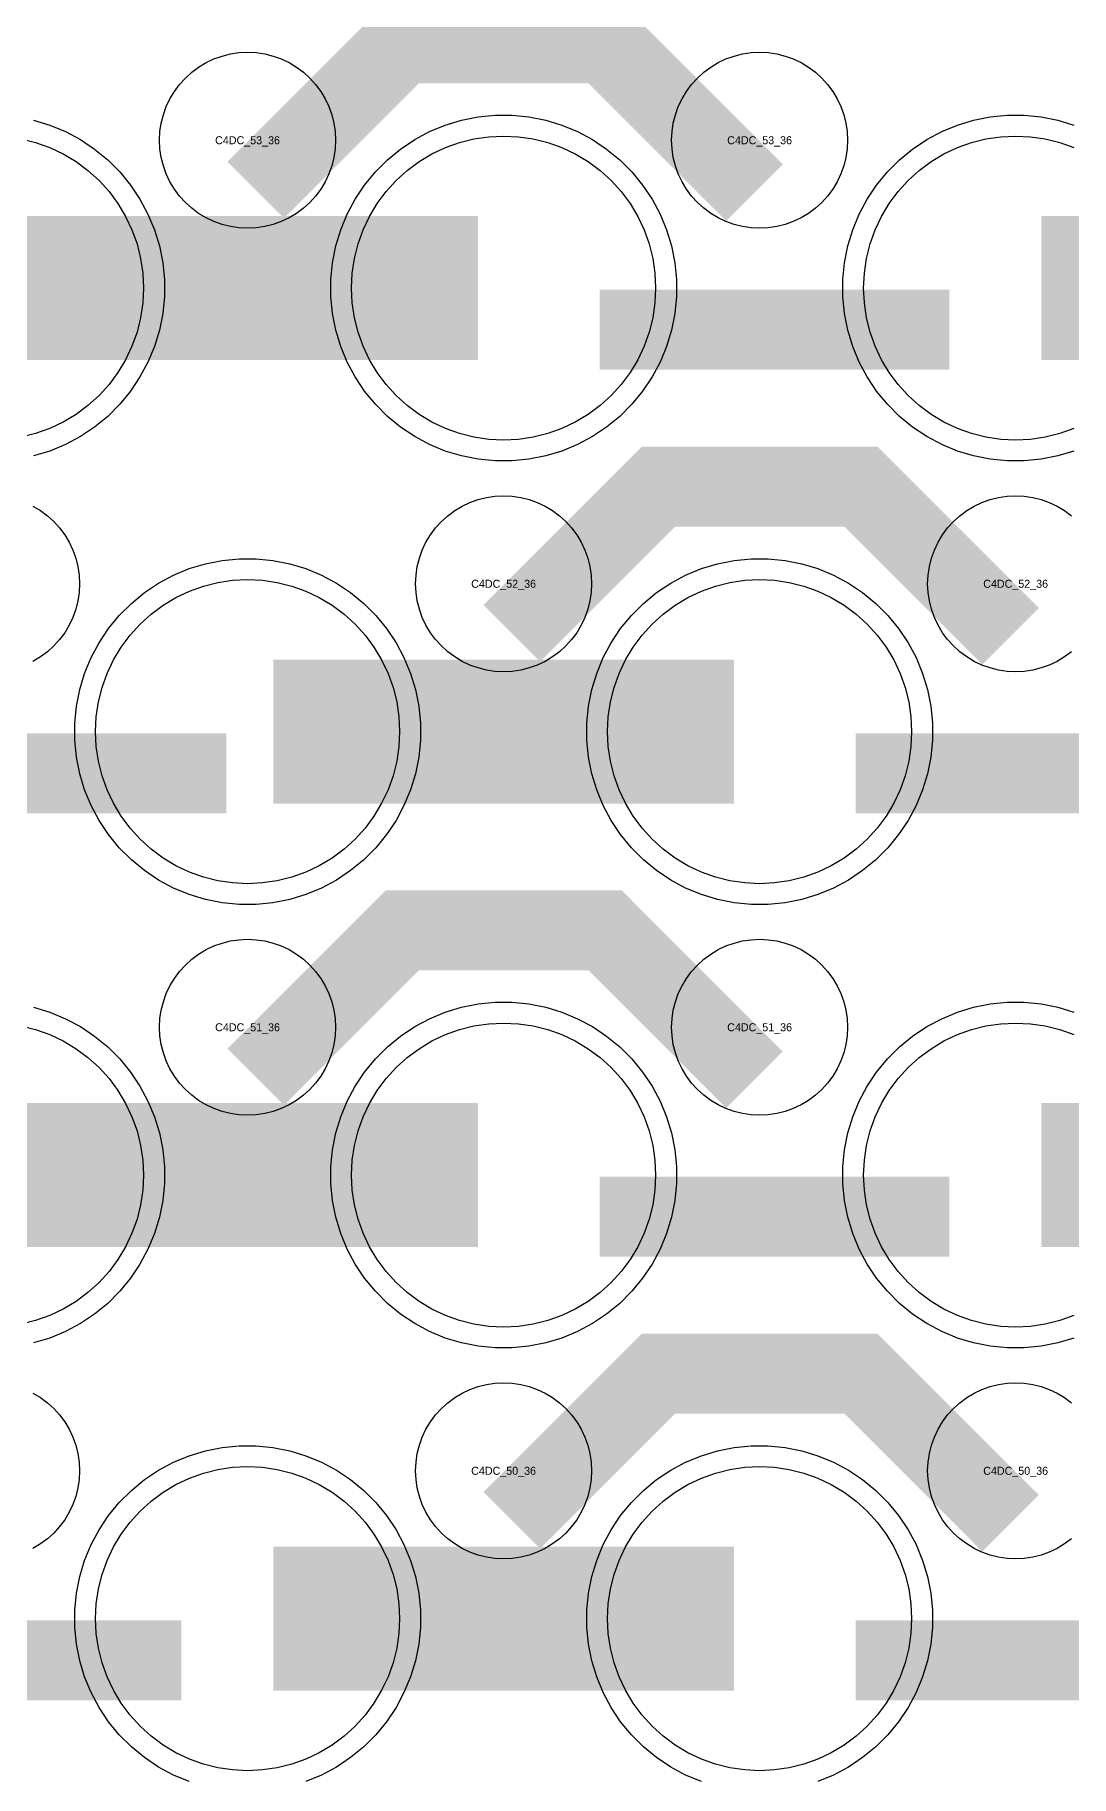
# Model space of a CAD drawing. Extents: x -11880 to 11880, y -14992 to 14992.
# Drawn here: x -546 to -223, y -7961 to -7417 of the extents above; entities that cross this region are included whole.
import ezdxf
from ezdxf.enums import TextEntityAlignment as Align

# ---------------------------------------------------------------- set-up
doc = ezdxf.new("R2010")
doc.units = 0
doc.header["$MEASUREMENT"] = 0
for name, color, linetype in [('GDS_775_DT_237', 138, 'CONTINUOUS'), ('RDL1_FS', 34, 'CONTINUOUS'), ('RDL_BS', 160, 'CONTINUOUS')]:
    doc.layers.add(name, color=color, linetype=linetype)

msp = doc.modelspace()

# ---------------------------------------------------------------- linework, layer by layer
at = {"layer": 'RDL1_FS', "color": 241, "true_color": 0xf7abae}
for points in [[(-550.732, -7449.074), (-546.209, -7450.206), (-541.819, -7451.778), (-537.605, -7453.77), (-533.605, -7456.168), (-529.86, -7458.946), (-526.406, -7462.076), (-523.276, -7465.53), (-520.498, -7469.275), (-518.1, -7473.275), (-516.108, -7477.489), (-514.536, -7481.879), (-513.404, -7486.402), (-512.72, -7491.013), (-512.491, -7495.67), (-512.72, -7500.327), (-513.404, -7504.938), (-514.536, -7509.461), (-516.108, -7513.851), (-518.1, -7518.065), (-520.498, -7522.065), (-523.276, -7525.81), (-526.406, -7529.264), (-529.86, -7532.394), (-533.605, -7535.172), (-537.605, -7537.57), (-541.819, -7539.562), (-546.209, -7541.134), (-550.732, -7542.266)], [(-221.819, -7539.562), (-226.209, -7541.134), (-230.732, -7542.266), (-235.343, -7542.95), (-240, -7543.179), (-244.657, -7542.95), (-249.268, -7542.266), (-253.791, -7541.134), (-258.181, -7539.562), (-262.395, -7537.57), (-266.395, -7535.172), (-270.14, -7532.394), (-273.594, -7529.264), (-276.724, -7525.81), (-279.502, -7522.065), (-281.9, -7518.065), (-283.892, -7513.851), (-285.464, -7509.461), (-286.596, -7504.938), (-287.28, -7500.327), (-287.509, -7495.67), (-287.28, -7491.013), (-286.596, -7486.402), (-285.464, -7481.879), (-283.892, -7477.489), (-281.9, -7473.275), (-279.502, -7469.275), (-276.724, -7465.53), (-273.594, -7462.076), (-270.14, -7458.946), (-266.395, -7456.168), (-262.395, -7453.77), (-258.181, -7451.778), (-253.791, -7450.206), (-249.268, -7449.074), (-244.657, -7448.39), (-240, -7448.161), (-235.343, -7448.39), (-230.732, -7449.074), (-226.209, -7450.206), (-221.819, -7451.778)]]:
    msp.add_lwpolyline(points, dxfattribs=at)
for points in [[(-400, -7543.179), (-404.657, -7542.95), (-409.268, -7542.266), (-413.791, -7541.134), (-418.181, -7539.562), (-422.395, -7537.57), (-426.395, -7535.172), (-430.14, -7532.394), (-433.594, -7529.264), (-436.724, -7525.81), (-439.502, -7522.065), (-441.9, -7518.065), (-443.892, -7513.851), (-445.464, -7509.461), (-446.596, -7504.938), (-447.28, -7500.327), (-447.509, -7495.67), (-447.28, -7491.013), (-446.596, -7486.402), (-445.464, -7481.879), (-443.892, -7477.489), (-441.9, -7473.275), (-439.502, -7469.275), (-436.724, -7465.53), (-433.594, -7462.076), (-430.14, -7458.946), (-426.395, -7456.168), (-422.395, -7453.77), (-418.181, -7451.778), (-413.791, -7450.206), (-409.268, -7449.074), (-404.657, -7448.39), (-400, -7448.161), (-395.343, -7448.39), (-390.732, -7449.074), (-386.209, -7450.206), (-381.819, -7451.778), (-377.605, -7453.77), (-373.605, -7456.168), (-369.86, -7458.946), (-366.406, -7462.076), (-363.276, -7465.53), (-360.498, -7469.275), (-358.1, -7473.275), (-356.108, -7477.489), (-354.536, -7481.879), (-353.404, -7486.402), (-352.72, -7491.013), (-352.491, -7495.67), (-352.72, -7500.327), (-353.404, -7504.938), (-354.536, -7509.461), (-356.108, -7513.851), (-358.1, -7518.065), (-360.498, -7522.065), (-363.276, -7525.81), (-366.406, -7529.264), (-369.86, -7532.394), (-373.605, -7535.172), (-377.605, -7537.57), (-381.819, -7539.562), (-386.209, -7541.134), (-390.732, -7542.266), (-395.343, -7542.95)], [(-480, -7958.869), (-484.657, -7958.64), (-489.268, -7957.956), (-493.791, -7956.824), (-498.181, -7955.252), (-502.395, -7953.26), (-506.395, -7950.862), (-510.14, -7948.084), (-513.594, -7944.954), (-516.724, -7941.5), (-519.502, -7937.755), (-521.9, -7933.755), (-523.892, -7929.541), (-525.464, -7925.151), (-526.596, -7920.628), (-527.28, -7916.017), (-527.509, -7911.36), (-527.28, -7906.703), (-526.596, -7902.092), (-525.464, -7897.569), (-523.892, -7893.179), (-521.9, -7888.965), (-519.502, -7884.965), (-516.724, -7881.22), (-513.594, -7877.766), (-510.14, -7874.636), (-506.395, -7871.858), (-502.395, -7869.46), (-498.181, -7867.468), (-493.791, -7865.896), (-489.268, -7864.764), (-484.657, -7864.08), (-480, -7863.851), (-475.343, -7864.08), (-470.732, -7864.764), (-466.209, -7865.896), (-461.819, -7867.468), (-457.605, -7869.46), (-453.605, -7871.858), (-449.86, -7874.636), (-446.406, -7877.766), (-443.276, -7881.22), (-440.498, -7884.965), (-438.1, -7888.965), (-436.108, -7893.179), (-434.536, -7897.569), (-433.404, -7902.092), (-432.72, -7906.703), (-432.491, -7911.36), (-432.72, -7916.017), (-433.404, -7920.628), (-434.536, -7925.151), (-436.108, -7929.541), (-438.1, -7933.755), (-440.498, -7937.755), (-443.276, -7941.5), (-446.406, -7944.954), (-449.86, -7948.084), (-453.605, -7950.862), (-457.605, -7953.26), (-461.819, -7955.252), (-466.209, -7956.824), (-470.732, -7957.956), (-475.343, -7958.64)], [(-320, -7958.869), (-324.657, -7958.64), (-329.268, -7957.956), (-333.791, -7956.824), (-338.181, -7955.252), (-342.395, -7953.26), (-346.395, -7950.862), (-350.14, -7948.084), (-353.594, -7944.954), (-356.724, -7941.5), (-359.502, -7937.755), (-361.9, -7933.755), (-363.892, -7929.541), (-365.464, -7925.151), (-366.596, -7920.628), (-367.28, -7916.017), (-367.509, -7911.36), (-367.28, -7906.703), (-366.596, -7902.092), (-365.464, -7897.569), (-363.892, -7893.179), (-361.9, -7888.965), (-359.502, -7884.965), (-356.724, -7881.22), (-353.594, -7877.766), (-350.14, -7874.636), (-346.395, -7871.858), (-342.395, -7869.46), (-338.181, -7867.468), (-333.791, -7865.896), (-329.268, -7864.764), (-324.657, -7864.08), (-320, -7863.851), (-315.343, -7864.08), (-310.732, -7864.764), (-306.209, -7865.896), (-301.819, -7867.468), (-297.605, -7869.46), (-293.605, -7871.858), (-289.86, -7874.636), (-286.406, -7877.766), (-283.276, -7881.22), (-280.498, -7884.965), (-278.1, -7888.965), (-276.108, -7893.179), (-274.536, -7897.569), (-273.404, -7902.092), (-272.72, -7906.703), (-272.491, -7911.36), (-272.72, -7916.017), (-273.404, -7920.628), (-274.536, -7925.151), (-276.108, -7929.541), (-278.1, -7933.755), (-280.498, -7937.755), (-283.276, -7941.5), (-286.406, -7944.954), (-289.86, -7948.084), (-293.605, -7950.862), (-297.605, -7953.26), (-301.819, -7955.252), (-306.209, -7956.824), (-310.732, -7957.956), (-315.343, -7958.64)]]:
    msp.add_lwpolyline(points, close=True, dxfattribs=at)
for points in [[(-551.998, -7495.67, 45, 45, 0), (-479.998, -7495.67, 45, 45, 0)], [(-479.998, -7495.67, 45, 45, 0), (-407.998, -7495.67, 45, 45, 0)], [(-231.998, -7495.67, 45, 45, 0), (-159.998, -7495.67, 45, 45, 0)], [(-471.998, -7911.36, 45, 45, 0), (-399.998, -7911.36, 45, 45, 0)], [(-399.998, -7911.36, 45, 45, 0), (-327.998, -7911.36, 45, 45, 0)]]:
    msp.add_lwpolyline(points, format="xyseb", dxfattribs=at)
at = {"layer": 'RDL1_FS'}
for points in [[(-480, -7681.744), (-484.657, -7681.515), (-489.268, -7680.831), (-493.791, -7679.699), (-498.181, -7678.127), (-502.395, -7676.135), (-506.395, -7673.737), (-510.14, -7670.959), (-513.594, -7667.829), (-516.724, -7664.375), (-519.502, -7660.63), (-521.9, -7656.63), (-523.892, -7652.416), (-525.464, -7648.026), (-526.596, -7643.503), (-527.28, -7638.892), (-527.509, -7634.235), (-527.28, -7629.578), (-526.596, -7624.967), (-525.464, -7620.444), (-523.892, -7616.054), (-521.9, -7611.84), (-519.502, -7607.84), (-516.724, -7604.095), (-513.594, -7600.641), (-510.14, -7597.511), (-506.395, -7594.733), (-502.395, -7592.335), (-498.181, -7590.343), (-493.791, -7588.771), (-489.268, -7587.639), (-484.657, -7586.955), (-480, -7586.726), (-475.343, -7586.955), (-470.732, -7587.639), (-466.209, -7588.771), (-461.819, -7590.343), (-457.605, -7592.335), (-453.605, -7594.733), (-449.86, -7597.511), (-446.406, -7600.641), (-443.276, -7604.095), (-440.498, -7607.84), (-438.1, -7611.84), (-436.108, -7616.054), (-434.536, -7620.444), (-433.404, -7624.967), (-432.72, -7629.578), (-432.491, -7634.235), (-432.72, -7638.892), (-433.404, -7643.503), (-434.536, -7648.026), (-436.108, -7652.416), (-438.1, -7656.63), (-440.498, -7660.63), (-443.276, -7664.375), (-446.406, -7667.829), (-449.86, -7670.959), (-453.605, -7673.737), (-457.605, -7676.135), (-461.819, -7678.127), (-466.209, -7679.699), (-470.732, -7680.831), (-475.343, -7681.515)], [(-320, -7681.744), (-324.657, -7681.515), (-329.268, -7680.831), (-333.791, -7679.699), (-338.181, -7678.127), (-342.395, -7676.135), (-346.395, -7673.737), (-350.14, -7670.959), (-353.594, -7667.829), (-356.724, -7664.375), (-359.502, -7660.63), (-361.9, -7656.63), (-363.892, -7652.416), (-365.464, -7648.026), (-366.596, -7643.503), (-367.28, -7638.892), (-367.509, -7634.235), (-367.28, -7629.578), (-366.596, -7624.967), (-365.464, -7620.444), (-363.892, -7616.054), (-361.9, -7611.84), (-359.502, -7607.84), (-356.724, -7604.095), (-353.594, -7600.641), (-350.14, -7597.511), (-346.395, -7594.733), (-342.395, -7592.335), (-338.181, -7590.343), (-333.791, -7588.771), (-329.268, -7587.639), (-324.657, -7586.955), (-320, -7586.726), (-315.343, -7586.955), (-310.732, -7587.639), (-306.209, -7588.771), (-301.819, -7590.343), (-297.605, -7592.335), (-293.605, -7594.733), (-289.86, -7597.511), (-286.406, -7600.641), (-283.276, -7604.095), (-280.498, -7607.84), (-278.1, -7611.84), (-276.108, -7616.054), (-274.536, -7620.444), (-273.404, -7624.967), (-272.72, -7629.578), (-272.491, -7634.235), (-272.72, -7638.892), (-273.404, -7643.503), (-274.536, -7648.026), (-276.108, -7652.416), (-278.1, -7656.63), (-280.498, -7660.63), (-283.276, -7664.375), (-286.406, -7667.829), (-289.86, -7670.959), (-293.605, -7673.737), (-297.605, -7676.135), (-301.819, -7678.127), (-306.209, -7679.699), (-310.732, -7680.831), (-315.343, -7681.515)], [(-400, -7820.304), (-404.657, -7820.075), (-409.268, -7819.391), (-413.791, -7818.259), (-418.181, -7816.687), (-422.395, -7814.695), (-426.395, -7812.297), (-430.14, -7809.519), (-433.594, -7806.389), (-436.724, -7802.935), (-439.502, -7799.19), (-441.9, -7795.19), (-443.892, -7790.976), (-445.464, -7786.586), (-446.596, -7782.063), (-447.28, -7777.452), (-447.509, -7772.795), (-447.28, -7768.138), (-446.596, -7763.527), (-445.464, -7759.004), (-443.892, -7754.614), (-441.9, -7750.4), (-439.502, -7746.4), (-436.724, -7742.655), (-433.594, -7739.201), (-430.14, -7736.071), (-426.395, -7733.293), (-422.395, -7730.895), (-418.181, -7728.903), (-413.791, -7727.331), (-409.268, -7726.199), (-404.657, -7725.515), (-400, -7725.286), (-395.343, -7725.515), (-390.732, -7726.199), (-386.209, -7727.331), (-381.819, -7728.903), (-377.605, -7730.895), (-373.605, -7733.293), (-369.86, -7736.071), (-366.406, -7739.201), (-363.276, -7742.655), (-360.498, -7746.4), (-358.1, -7750.4), (-356.108, -7754.614), (-354.536, -7759.004), (-353.404, -7763.527), (-352.72, -7768.138), (-352.491, -7772.795), (-352.72, -7777.452), (-353.404, -7782.063), (-354.536, -7786.586), (-356.108, -7790.976), (-358.1, -7795.19), (-360.498, -7799.19), (-363.276, -7802.935), (-366.406, -7806.389), (-369.86, -7809.519), (-373.605, -7812.297), (-377.605, -7814.695), (-381.819, -7816.687), (-386.209, -7818.259), (-390.732, -7819.391), (-395.343, -7820.075)]]:
    msp.add_lwpolyline(points, close=True, dxfattribs=at)
for points in [[(-471.998, -7634.235, 45, 45, 0), (-399.998, -7634.235, 45, 45, 0)], [(-399.998, -7634.235, 45, 45, 0), (-327.998, -7634.235, 45, 45, 0)], [(-551.998, -7772.795, 45, 45, 0), (-479.998, -7772.795, 45, 45, 0)], [(-479.998, -7772.795, 45, 45, 0), (-407.998, -7772.795, 45, 45, 0)], [(-231.998, -7772.795, 45, 45, 0), (-159.998, -7772.795, 45, 45, 0)]]:
    msp.add_lwpolyline(points, format="xyseb", dxfattribs=at)
for points in [[(-550.732, -7726.199), (-546.209, -7727.331), (-541.819, -7728.903), (-537.605, -7730.895), (-533.605, -7733.293), (-529.86, -7736.071), (-526.406, -7739.201), (-523.276, -7742.655), (-520.498, -7746.4), (-518.1, -7750.4), (-516.108, -7754.614), (-514.536, -7759.004), (-513.404, -7763.527), (-512.72, -7768.138), (-512.491, -7772.795), (-512.72, -7777.452), (-513.404, -7782.063), (-514.536, -7786.586), (-516.108, -7790.976), (-518.1, -7795.19), (-520.498, -7799.19), (-523.276, -7802.935), (-526.406, -7806.389), (-529.86, -7809.519), (-533.605, -7812.297), (-537.605, -7814.695), (-541.819, -7816.687), (-546.209, -7818.259), (-550.732, -7819.391)], [(-221.819, -7816.687), (-226.209, -7818.259), (-230.732, -7819.391), (-235.343, -7820.075), (-240, -7820.304), (-244.657, -7820.075), (-249.268, -7819.391), (-253.791, -7818.259), (-258.181, -7816.687), (-262.395, -7814.695), (-266.395, -7812.297), (-270.14, -7809.519), (-273.594, -7806.389), (-276.724, -7802.935), (-279.502, -7799.19), (-281.9, -7795.19), (-283.892, -7790.976), (-285.464, -7786.586), (-286.596, -7782.063), (-287.28, -7777.452), (-287.509, -7772.795), (-287.28, -7768.138), (-286.596, -7763.527), (-285.464, -7759.004), (-283.892, -7754.614), (-281.9, -7750.4), (-279.502, -7746.4), (-276.724, -7742.655), (-273.594, -7739.201), (-270.14, -7736.071), (-266.395, -7733.293), (-262.395, -7730.895), (-258.181, -7728.903), (-253.791, -7727.331), (-249.268, -7726.199), (-244.657, -7725.515), (-240, -7725.286), (-235.343, -7725.515), (-230.732, -7726.199), (-226.209, -7727.331), (-221.819, -7728.903)]]:
    msp.add_lwpolyline(points, dxfattribs=at)
at = {"layer": 'RDL_BS'}
for points in [[(-477.438, -7464.984, 25, 25, 0), (-431.623, -7419.169, 25, 25, 0), (-398.07, -7419.169, 25, 25, 0)], [(-321.599, -7465.883, 25, 25, 0), (-368.313, -7419.169, 25, 25, 0), (-398.071, -7419.169, 25, 25, 0)], [(-397.438, -7603.549, 25, 25, 0), (-351.623, -7557.734, 25, 25, 0), (-318.07, -7557.734, 25, 25, 0)], [(-241.599, -7604.448, 25, 25, 0), (-288.313, -7557.734, 25, 25, 0), (-318.071, -7557.734, 25, 25, 0)], [(-572.5, -7647.238, 25, 25, 0), (-486.667, -7647.238, 25, 25, 0)], [(-532.944, -7647.238, 25, 25, 0), (-491.74, -7647.238, 25, 25, 0)], [(-289.984, -7647.248, 25, 25, 0), (-180.719, -7647.248, 25, 25, 0)], [(-477.438, -7742.109, 25, 25, 0), (-431.623, -7696.294, 25, 25, 0), (-398.07, -7696.294, 25, 25, 0)], [(-321.599, -7743.008, 25, 25, 0), (-368.313, -7696.294, 25, 25, 0), (-398.071, -7696.294, 25, 25, 0)], [(-369.984, -7785.808, 25, 25, 0), (-260.719, -7785.808, 25, 25, 0)], [(-397.438, -7880.674, 25, 25, 0), (-351.623, -7834.859, 25, 25, 0), (-318.07, -7834.859, 25, 25, 0)], [(-241.599, -7881.573, 25, 25, 0), (-288.313, -7834.859, 25, 25, 0), (-318.071, -7834.859, 25, 25, 0)]]:
    msp.add_lwpolyline(points, format="xyseb", dxfattribs=at)
for points in [[(-480, -7476.976), (-482.693, -7476.844), (-485.365, -7476.448), (-487.984, -7475.791), (-490.519, -7474.884), (-492.956, -7473.732), (-495.28, -7472.339), (-497.443, -7470.736), (-499.442, -7468.924), (-501.254, -7466.925), (-502.857, -7464.762), (-504.25, -7462.438), (-505.402, -7460.001), (-506.309, -7457.466), (-506.966, -7454.847), (-507.362, -7452.175), (-507.494, -7449.482), (-507.362, -7446.789), (-506.966, -7444.117), (-506.309, -7441.498), (-505.402, -7438.963), (-504.25, -7436.526), (-502.857, -7434.202), (-501.254, -7432.039), (-499.442, -7430.04), (-497.443, -7428.228), (-495.28, -7426.625), (-492.956, -7425.232), (-490.519, -7424.08), (-487.984, -7423.173), (-485.365, -7422.516), (-482.693, -7422.12), (-480, -7421.988), (-477.307, -7422.12), (-474.635, -7422.516), (-472.016, -7423.173), (-469.481, -7424.08), (-467.044, -7425.232), (-464.72, -7426.625), (-462.557, -7428.228), (-460.558, -7430.04), (-458.746, -7432.039), (-457.143, -7434.202), (-455.75, -7436.526), (-454.598, -7438.963), (-453.691, -7441.498), (-453.034, -7444.117), (-452.638, -7446.789), (-452.506, -7449.482), (-452.638, -7452.175), (-453.034, -7454.847), (-453.691, -7457.466), (-454.598, -7460.001), (-455.75, -7462.438), (-457.143, -7464.762), (-458.746, -7466.925), (-460.558, -7468.924), (-462.557, -7470.736), (-464.72, -7472.339), (-467.044, -7473.732), (-469.481, -7474.884), (-472.016, -7475.791), (-474.635, -7476.448), (-477.307, -7476.844)], [(-320, -7476.976), (-322.693, -7476.844), (-325.365, -7476.448), (-327.984, -7475.791), (-330.519, -7474.884), (-332.956, -7473.732), (-335.28, -7472.339), (-337.443, -7470.736), (-339.442, -7468.924), (-341.254, -7466.925), (-342.857, -7464.762), (-344.25, -7462.438), (-345.402, -7460.001), (-346.309, -7457.466), (-346.966, -7454.847), (-347.362, -7452.175), (-347.494, -7449.482), (-347.362, -7446.789), (-346.966, -7444.117), (-346.309, -7441.498), (-345.402, -7438.963), (-344.25, -7436.526), (-342.857, -7434.202), (-341.254, -7432.039), (-339.442, -7430.04), (-337.443, -7428.228), (-335.28, -7426.625), (-332.956, -7425.232), (-330.519, -7424.08), (-327.984, -7423.173), (-325.365, -7422.516), (-322.693, -7422.12), (-320, -7421.988), (-317.307, -7422.12), (-314.635, -7422.516), (-312.016, -7423.173), (-309.481, -7424.08), (-307.044, -7425.232), (-304.72, -7426.625), (-302.557, -7428.228), (-300.558, -7430.04), (-298.746, -7432.039), (-297.143, -7434.202), (-295.75, -7436.526), (-294.598, -7438.963), (-293.691, -7441.498), (-293.034, -7444.117), (-292.638, -7446.789), (-292.506, -7449.482), (-292.638, -7452.175), (-293.034, -7454.847), (-293.691, -7457.466), (-294.598, -7460.001), (-295.75, -7462.438), (-297.143, -7464.762), (-298.746, -7466.925), (-300.558, -7468.924), (-302.557, -7470.736), (-304.72, -7472.339), (-307.044, -7473.732), (-309.481, -7474.884), (-312.016, -7475.791), (-314.635, -7476.448), (-317.307, -7476.844)], [(-400, -7615.541), (-402.693, -7615.409), (-405.365, -7615.013), (-407.984, -7614.356), (-410.519, -7613.449), (-412.956, -7612.297), (-415.28, -7610.904), (-417.443, -7609.301), (-419.442, -7607.489), (-421.254, -7605.49), (-422.857, -7603.327), (-424.25, -7601.003), (-425.402, -7598.566), (-426.309, -7596.031), (-426.966, -7593.412), (-427.362, -7590.74), (-427.494, -7588.047), (-427.362, -7585.354), (-426.966, -7582.682), (-426.309, -7580.063), (-425.402, -7577.528), (-424.25, -7575.091), (-422.857, -7572.767), (-421.254, -7570.604), (-419.442, -7568.605), (-417.443, -7566.793), (-415.28, -7565.19), (-412.956, -7563.797), (-410.519, -7562.645), (-407.984, -7561.738), (-405.365, -7561.081), (-402.693, -7560.685), (-400, -7560.553), (-397.307, -7560.685), (-394.635, -7561.081), (-392.016, -7561.738), (-389.481, -7562.645), (-387.044, -7563.797), (-384.72, -7565.19), (-382.557, -7566.793), (-380.558, -7568.605), (-378.746, -7570.604), (-377.143, -7572.767), (-375.75, -7575.091), (-374.598, -7577.528), (-373.691, -7580.063), (-373.034, -7582.682), (-372.638, -7585.354), (-372.506, -7588.047), (-372.638, -7590.74), (-373.034, -7593.412), (-373.691, -7596.031), (-374.598, -7598.566), (-375.75, -7601.003), (-377.143, -7603.327), (-378.746, -7605.49), (-380.558, -7607.489), (-382.557, -7609.301), (-384.72, -7610.904), (-387.044, -7612.297), (-389.481, -7613.449), (-392.016, -7614.356), (-394.635, -7615.013), (-397.307, -7615.409)], [(-482.644, -7688.235), (-487.938, -7687.718), (-493.165, -7686.672), (-498.205, -7685.141), (-503.115, -7683.11), (-507.777, -7680.618), (-512.191, -7677.671), (-516.292, -7674.309), (-520.074, -7670.527), (-523.436, -7666.426), (-526.383, -7662.012), (-528.875, -7657.35), (-530.906, -7652.44), (-532.437, -7647.4), (-533.483, -7642.173), (-534, -7636.879), (-534, -7631.591), (-533.483, -7626.297), (-532.437, -7621.07), (-530.906, -7616.03), (-528.875, -7611.12), (-526.383, -7606.458), (-523.436, -7602.044), (-520.074, -7597.943), (-516.292, -7594.161), (-512.191, -7590.799), (-507.777, -7587.852), (-503.115, -7585.36), (-498.205, -7583.329), (-493.165, -7581.798), (-487.938, -7580.752), (-482.644, -7580.235), (-477.356, -7580.235), (-472.062, -7580.752), (-466.835, -7581.798), (-461.795, -7583.329), (-456.885, -7585.36), (-452.223, -7587.852), (-447.809, -7590.799), (-443.708, -7594.161), (-439.926, -7597.943), (-436.564, -7602.044), (-433.617, -7606.458), (-431.125, -7611.12), (-429.094, -7616.03), (-427.563, -7621.07), (-426.517, -7626.297), (-426, -7631.591), (-426, -7636.879), (-426.517, -7642.173), (-427.563, -7647.4), (-429.094, -7652.44), (-431.125, -7657.35), (-433.617, -7662.012), (-436.564, -7666.426), (-439.926, -7670.527), (-443.708, -7674.309), (-447.809, -7677.671), (-452.223, -7680.618), (-456.885, -7683.11), (-461.795, -7685.141), (-466.835, -7686.672), (-472.062, -7687.718), (-477.356, -7688.235)], [(-322.644, -7688.235), (-327.938, -7687.718), (-333.165, -7686.672), (-338.205, -7685.141), (-343.115, -7683.11), (-347.777, -7680.618), (-352.191, -7677.671), (-356.292, -7674.309), (-360.074, -7670.527), (-363.436, -7666.426), (-366.383, -7662.012), (-368.875, -7657.35), (-370.906, -7652.44), (-372.437, -7647.4), (-373.483, -7642.173), (-374, -7636.879), (-374, -7631.591), (-373.483, -7626.297), (-372.437, -7621.07), (-370.906, -7616.03), (-368.875, -7611.12), (-366.383, -7606.458), (-363.436, -7602.044), (-360.074, -7597.943), (-356.292, -7594.161), (-352.191, -7590.799), (-347.777, -7587.852), (-343.115, -7585.36), (-338.205, -7583.329), (-333.165, -7581.798), (-327.938, -7580.752), (-322.644, -7580.235), (-317.356, -7580.235), (-312.062, -7580.752), (-306.835, -7581.798), (-301.795, -7583.329), (-296.885, -7585.36), (-292.223, -7587.852), (-287.809, -7590.799), (-283.708, -7594.161), (-279.926, -7597.943), (-276.564, -7602.044), (-273.617, -7606.458), (-271.125, -7611.12), (-269.094, -7616.03), (-267.563, -7621.07), (-266.517, -7626.297), (-266, -7631.591), (-266, -7636.879), (-266.517, -7642.173), (-267.563, -7647.4), (-269.094, -7652.44), (-271.125, -7657.35), (-273.617, -7662.012), (-276.564, -7666.426), (-279.926, -7670.527), (-283.708, -7674.309), (-287.809, -7677.671), (-292.223, -7680.618), (-296.885, -7683.11), (-301.795, -7685.141), (-306.835, -7686.672), (-312.062, -7687.718), (-317.356, -7688.235)], [(-480, -7754.101), (-482.693, -7753.969), (-485.365, -7753.573), (-487.984, -7752.916), (-490.519, -7752.009), (-492.956, -7750.857), (-495.28, -7749.464), (-497.443, -7747.861), (-499.442, -7746.049), (-501.254, -7744.05), (-502.857, -7741.887), (-504.25, -7739.563), (-505.402, -7737.126), (-506.309, -7734.591), (-506.966, -7731.972), (-507.362, -7729.3), (-507.494, -7726.607), (-507.362, -7723.914), (-506.966, -7721.242), (-506.309, -7718.623), (-505.402, -7716.088), (-504.25, -7713.651), (-502.857, -7711.327), (-501.254, -7709.164), (-499.442, -7707.165), (-497.443, -7705.353), (-495.28, -7703.75), (-492.956, -7702.357), (-490.519, -7701.205), (-487.984, -7700.298), (-485.365, -7699.641), (-482.693, -7699.245), (-480, -7699.113), (-477.307, -7699.245), (-474.635, -7699.641), (-472.016, -7700.298), (-469.481, -7701.205), (-467.044, -7702.357), (-464.72, -7703.75), (-462.557, -7705.353), (-460.558, -7707.165), (-458.746, -7709.164), (-457.143, -7711.327), (-455.75, -7713.651), (-454.598, -7716.088), (-453.691, -7718.623), (-453.034, -7721.242), (-452.638, -7723.914), (-452.506, -7726.607), (-452.638, -7729.3), (-453.034, -7731.972), (-453.691, -7734.591), (-454.598, -7737.126), (-455.75, -7739.563), (-457.143, -7741.887), (-458.746, -7744.05), (-460.558, -7746.049), (-462.557, -7747.861), (-464.72, -7749.464), (-467.044, -7750.857), (-469.481, -7752.009), (-472.016, -7752.916), (-474.635, -7753.573), (-477.307, -7753.969)], [(-320, -7754.101), (-322.693, -7753.969), (-325.365, -7753.573), (-327.984, -7752.916), (-330.519, -7752.009), (-332.956, -7750.857), (-335.28, -7749.464), (-337.443, -7747.861), (-339.442, -7746.049), (-341.254, -7744.05), (-342.857, -7741.887), (-344.25, -7739.563), (-345.402, -7737.126), (-346.309, -7734.591), (-346.966, -7731.972), (-347.362, -7729.3), (-347.494, -7726.607), (-347.362, -7723.914), (-346.966, -7721.242), (-346.309, -7718.623), (-345.402, -7716.088), (-344.25, -7713.651), (-342.857, -7711.327), (-341.254, -7709.164), (-339.442, -7707.165), (-337.443, -7705.353), (-335.28, -7703.75), (-332.956, -7702.357), (-330.519, -7701.205), (-327.984, -7700.298), (-325.365, -7699.641), (-322.693, -7699.245), (-320, -7699.113), (-317.307, -7699.245), (-314.635, -7699.641), (-312.016, -7700.298), (-309.481, -7701.205), (-307.044, -7702.357), (-304.72, -7703.75), (-302.557, -7705.353), (-300.558, -7707.165), (-298.746, -7709.164), (-297.143, -7711.327), (-295.75, -7713.651), (-294.598, -7716.088), (-293.691, -7718.623), (-293.034, -7721.242), (-292.638, -7723.914), (-292.506, -7726.607), (-292.638, -7729.3), (-293.034, -7731.972), (-293.691, -7734.591), (-294.598, -7737.126), (-295.75, -7739.563), (-297.143, -7741.887), (-298.746, -7744.05), (-300.558, -7746.049), (-302.557, -7747.861), (-304.72, -7749.464), (-307.044, -7750.857), (-309.481, -7752.009), (-312.016, -7752.916), (-314.635, -7753.573), (-317.307, -7753.969)], [(-402.644, -7826.795), (-407.938, -7826.278), (-413.165, -7825.232), (-418.205, -7823.701), (-423.115, -7821.67), (-427.777, -7819.178), (-432.191, -7816.231), (-436.292, -7812.869), (-440.074, -7809.087), (-443.436, -7804.986), (-446.383, -7800.572), (-448.875, -7795.91), (-450.906, -7791), (-452.437, -7785.96), (-453.483, -7780.733), (-454, -7775.439), (-454, -7770.151), (-453.483, -7764.857), (-452.437, -7759.63), (-450.906, -7754.59), (-448.875, -7749.68), (-446.383, -7745.018), (-443.436, -7740.604), (-440.074, -7736.503), (-436.292, -7732.721), (-432.191, -7729.359), (-427.777, -7726.412), (-423.115, -7723.92), (-418.205, -7721.889), (-413.165, -7720.358), (-407.938, -7719.312), (-402.644, -7718.795), (-397.356, -7718.795), (-392.062, -7719.312), (-386.835, -7720.358), (-381.795, -7721.889), (-376.885, -7723.92), (-372.223, -7726.412), (-367.809, -7729.359), (-363.708, -7732.721), (-359.926, -7736.503), (-356.564, -7740.604), (-353.617, -7745.018), (-351.125, -7749.68), (-349.094, -7754.59), (-347.563, -7759.63), (-346.517, -7764.857), (-346, -7770.151), (-346, -7775.439), (-346.517, -7780.733), (-347.563, -7785.96), (-349.094, -7791), (-351.125, -7795.91), (-353.617, -7800.572), (-356.564, -7804.986), (-359.926, -7809.087), (-363.708, -7812.869), (-367.809, -7816.231), (-372.223, -7819.178), (-376.885, -7821.67), (-381.795, -7823.701), (-386.835, -7825.232), (-392.062, -7826.278), (-397.356, -7826.795)], [(-400, -7892.666), (-402.693, -7892.534), (-405.365, -7892.138), (-407.984, -7891.481), (-410.519, -7890.574), (-412.956, -7889.422), (-415.28, -7888.029), (-417.443, -7886.426), (-419.442, -7884.614), (-421.254, -7882.615), (-422.857, -7880.452), (-424.25, -7878.128), (-425.402, -7875.691), (-426.309, -7873.156), (-426.966, -7870.537), (-427.362, -7867.865), (-427.494, -7865.172), (-427.362, -7862.479), (-426.966, -7859.807), (-426.309, -7857.188), (-425.402, -7854.653), (-424.25, -7852.216), (-422.857, -7849.892), (-421.254, -7847.729), (-419.442, -7845.73), (-417.443, -7843.918), (-415.28, -7842.315), (-412.956, -7840.922), (-410.519, -7839.77), (-407.984, -7838.863), (-405.365, -7838.206), (-402.693, -7837.81), (-400, -7837.678), (-397.307, -7837.81), (-394.635, -7838.206), (-392.016, -7838.863), (-389.481, -7839.77), (-387.044, -7840.922), (-384.72, -7842.315), (-382.557, -7843.918), (-380.558, -7845.73), (-378.746, -7847.729), (-377.143, -7849.892), (-375.75, -7852.216), (-374.598, -7854.653), (-373.691, -7857.188), (-373.034, -7859.807), (-372.638, -7862.479), (-372.506, -7865.172), (-372.638, -7867.865), (-373.034, -7870.537), (-373.691, -7873.156), (-374.598, -7875.691), (-375.75, -7878.128), (-377.143, -7880.452), (-378.746, -7882.615), (-380.558, -7884.614), (-382.557, -7886.426), (-384.72, -7888.029), (-387.044, -7889.422), (-389.481, -7890.574), (-392.016, -7891.481), (-394.635, -7892.138), (-397.307, -7892.534)]]:
    msp.add_lwpolyline(points, close=True, dxfattribs=at)
at = {"layer": 'RDL_BS', "color": 241, "true_color": 0xf7abae}
msp.add_lwpolyline([(-402.644, -7549.67), (-407.938, -7549.153), (-413.165, -7548.107), (-418.205, -7546.576), (-423.115, -7544.545), (-427.777, -7542.053), (-432.191, -7539.106), (-436.292, -7535.744), (-440.074, -7531.962), (-443.436, -7527.861), (-446.383, -7523.447), (-448.875, -7518.785), (-450.906, -7513.875), (-452.437, -7508.835), (-453.483, -7503.608), (-454, -7498.314), (-454, -7493.026), (-453.483, -7487.732), (-452.437, -7482.505), (-450.906, -7477.465), (-448.875, -7472.555), (-446.383, -7467.893), (-443.436, -7463.479), (-440.074, -7459.378), (-436.292, -7455.596), (-432.191, -7452.234), (-427.777, -7449.287), (-423.115, -7446.795), (-418.205, -7444.764), (-413.165, -7443.233), (-407.938, -7442.187), (-402.644, -7441.67), (-397.356, -7441.67), (-392.062, -7442.187), (-386.835, -7443.233), (-381.795, -7444.764), (-376.885, -7446.795), (-372.223, -7449.287), (-367.809, -7452.234), (-363.708, -7455.596), (-359.926, -7459.378), (-356.564, -7463.479), (-353.617, -7467.893), (-351.125, -7472.555), (-349.094, -7477.465), (-347.563, -7482.505), (-346.517, -7487.732), (-346, -7493.026), (-346, -7498.314), (-346.517, -7503.608), (-347.563, -7508.835), (-349.094, -7513.875), (-351.125, -7518.785), (-353.617, -7523.447), (-356.564, -7527.861), (-359.926, -7531.962), (-363.708, -7535.744), (-367.809, -7539.106), (-372.223, -7542.053), (-376.885, -7544.545), (-381.795, -7546.576), (-386.835, -7548.107), (-392.062, -7549.153), (-397.356, -7549.67)], close=True, dxfattribs=at)
for points in [[(-221.795, -7546.576), (-226.835, -7548.107), (-232.062, -7549.153), (-237.356, -7549.67), (-242.644, -7549.67), (-247.938, -7549.153), (-253.165, -7548.107), (-258.205, -7546.576), (-263.115, -7544.545), (-267.777, -7542.053), (-272.191, -7539.106), (-276.292, -7535.744), (-280.074, -7531.962), (-283.436, -7527.861), (-286.383, -7523.447), (-288.875, -7518.785), (-290.906, -7513.875), (-292.437, -7508.835), (-293.483, -7503.608), (-294, -7498.314), (-294, -7493.026), (-293.483, -7487.732), (-292.437, -7482.505), (-290.906, -7477.465), (-288.875, -7472.555), (-286.383, -7467.893), (-283.436, -7463.479), (-280.074, -7459.378), (-276.292, -7455.596), (-272.191, -7452.234), (-267.777, -7449.287), (-263.115, -7446.795), (-258.205, -7444.764), (-253.165, -7443.233), (-247.938, -7442.187), (-242.644, -7441.67), (-237.356, -7441.67), (-232.062, -7442.187), (-226.835, -7443.233), (-221.795, -7444.764)], [(-546.835, -7443.233), (-541.795, -7444.764), (-536.885, -7446.795), (-532.223, -7449.287), (-527.809, -7452.234), (-523.708, -7455.596), (-519.926, -7459.378), (-516.564, -7463.479), (-513.617, -7467.893), (-511.125, -7472.555), (-509.094, -7477.465), (-507.563, -7482.505), (-506.517, -7487.732), (-506, -7493.026), (-506, -7498.314), (-506.517, -7503.608), (-507.563, -7508.835), (-509.094, -7513.875), (-511.125, -7518.785), (-513.617, -7523.447), (-516.564, -7527.861), (-519.926, -7531.962), (-523.708, -7535.744), (-527.809, -7539.106), (-532.223, -7542.053), (-536.885, -7544.545), (-541.795, -7546.576), (-546.835, -7548.107)], [(-498.205, -7962.266), (-503.115, -7960.235), (-507.777, -7957.743), (-512.191, -7954.796), (-516.292, -7951.434), (-520.074, -7947.652), (-523.436, -7943.551), (-526.383, -7939.137), (-528.875, -7934.475), (-530.906, -7929.565), (-532.437, -7924.525), (-533.483, -7919.298), (-534, -7914.004), (-534, -7908.716), (-533.483, -7903.422), (-532.437, -7898.195), (-530.906, -7893.155), (-528.875, -7888.245), (-526.383, -7883.583), (-523.436, -7879.169), (-520.074, -7875.068), (-516.292, -7871.286), (-512.191, -7867.924), (-507.777, -7864.977), (-503.115, -7862.485), (-498.205, -7860.454), (-493.165, -7858.923), (-487.938, -7857.877), (-482.644, -7857.36), (-477.356, -7857.36), (-472.062, -7857.877), (-466.835, -7858.923), (-461.795, -7860.454), (-456.885, -7862.485), (-452.223, -7864.977), (-447.809, -7867.924), (-443.708, -7871.286), (-439.926, -7875.068), (-436.564, -7879.169), (-433.617, -7883.583), (-431.125, -7888.245), (-429.094, -7893.155), (-427.563, -7898.195), (-426.517, -7903.422), (-426, -7908.716), (-426, -7914.004), (-426.517, -7919.298), (-427.563, -7924.525), (-429.094, -7929.565), (-431.125, -7934.475), (-433.617, -7939.137), (-436.564, -7943.551), (-439.926, -7947.652), (-443.708, -7951.434), (-447.809, -7954.796), (-452.223, -7957.743), (-456.885, -7960.235), (-461.795, -7962.266)], [(-338.205, -7962.266), (-343.115, -7960.235), (-347.777, -7957.743), (-352.191, -7954.796), (-356.292, -7951.434), (-360.074, -7947.652), (-363.436, -7943.551), (-366.383, -7939.137), (-368.875, -7934.475), (-370.906, -7929.565), (-372.437, -7924.525), (-373.483, -7919.298), (-374, -7914.004), (-374, -7908.716), (-373.483, -7903.422), (-372.437, -7898.195), (-370.906, -7893.155), (-368.875, -7888.245), (-366.383, -7883.583), (-363.436, -7879.169), (-360.074, -7875.068), (-356.292, -7871.286), (-352.191, -7867.924), (-347.777, -7864.977), (-343.115, -7862.485), (-338.205, -7860.454), (-333.165, -7858.923), (-327.938, -7857.877), (-322.644, -7857.36), (-317.356, -7857.36), (-312.062, -7857.877), (-306.835, -7858.923), (-301.795, -7860.454), (-296.885, -7862.485), (-292.223, -7864.977), (-287.809, -7867.924), (-283.708, -7871.286), (-279.926, -7875.068), (-276.564, -7879.169), (-273.617, -7883.583), (-271.125, -7888.245), (-269.094, -7893.155), (-267.563, -7898.195), (-266.517, -7903.422), (-266, -7908.716), (-266, -7914.004), (-266.517, -7919.298), (-267.563, -7924.525), (-269.094, -7929.565), (-271.125, -7934.475), (-273.617, -7939.137), (-276.564, -7943.551), (-279.926, -7947.652), (-283.708, -7951.434), (-287.809, -7954.796), (-292.223, -7957.743), (-296.885, -7960.235), (-301.795, -7962.266)]]:
    msp.add_lwpolyline(points, dxfattribs=at)
for points in [[(-369.984, -7508.683, 25, 25, 0), (-260.719, -7508.683, 25, 25, 0)], [(-609.984, -7924.373, 25, 25, 0), (-500.719, -7924.373, 25, 25, 0)], [(-289.984, -7924.373, 25, 25, 0), (-180.719, -7924.373, 25, 25, 0)]]:
    msp.add_lwpolyline(points, format="xyseb", dxfattribs=at)
at = {"layer": 'RDL_BS'}
for points in [[(-222.557, -7609.301), (-224.72, -7610.904), (-227.044, -7612.297), (-229.481, -7613.449), (-232.016, -7614.356), (-234.635, -7615.013), (-237.307, -7615.409), (-240, -7615.541), (-242.693, -7615.409), (-245.365, -7615.013), (-247.984, -7614.356), (-250.519, -7613.449), (-252.956, -7612.297), (-255.28, -7610.904), (-257.443, -7609.301), (-259.442, -7607.489), (-261.254, -7605.49), (-262.857, -7603.327), (-264.25, -7601.003), (-265.402, -7598.566), (-266.309, -7596.031), (-266.966, -7593.412), (-267.362, -7590.74), (-267.494, -7588.047), (-267.362, -7585.354), (-266.966, -7582.682), (-266.309, -7580.063), (-265.402, -7577.528), (-264.25, -7575.091), (-262.857, -7572.767), (-261.254, -7570.604), (-259.442, -7568.605), (-257.443, -7566.793), (-255.28, -7565.19), (-252.956, -7563.797), (-250.519, -7562.645), (-247.984, -7561.738), (-245.365, -7561.081), (-242.693, -7560.685), (-240, -7560.553), (-237.307, -7560.685), (-234.635, -7561.081), (-232.016, -7561.738), (-229.481, -7562.645), (-227.044, -7563.797), (-224.72, -7565.19), (-222.557, -7566.793)], [(-547.044, -7563.797), (-544.72, -7565.19), (-542.557, -7566.793), (-540.558, -7568.605), (-538.746, -7570.604), (-537.143, -7572.767), (-535.75, -7575.091), (-534.598, -7577.528), (-533.691, -7580.063), (-533.034, -7582.682), (-532.638, -7585.354), (-532.506, -7588.047), (-532.638, -7590.74), (-533.034, -7593.412), (-533.691, -7596.031), (-534.598, -7598.566), (-535.75, -7601.003), (-537.143, -7603.327), (-538.746, -7605.49), (-540.558, -7607.489), (-542.557, -7609.301), (-544.72, -7610.904), (-547.044, -7612.297)], [(-221.795, -7823.701), (-226.835, -7825.232), (-232.062, -7826.278), (-237.356, -7826.795), (-242.644, -7826.795), (-247.938, -7826.278), (-253.165, -7825.232), (-258.205, -7823.701), (-263.115, -7821.67), (-267.777, -7819.178), (-272.191, -7816.231), (-276.292, -7812.869), (-280.074, -7809.087), (-283.436, -7804.986), (-286.383, -7800.572), (-288.875, -7795.91), (-290.906, -7791), (-292.437, -7785.96), (-293.483, -7780.733), (-294, -7775.439), (-294, -7770.151), (-293.483, -7764.857), (-292.437, -7759.63), (-290.906, -7754.59), (-288.875, -7749.68), (-286.383, -7745.018), (-283.436, -7740.604), (-280.074, -7736.503), (-276.292, -7732.721), (-272.191, -7729.359), (-267.777, -7726.412), (-263.115, -7723.92), (-258.205, -7721.889), (-253.165, -7720.358), (-247.938, -7719.312), (-242.644, -7718.795), (-237.356, -7718.795), (-232.062, -7719.312), (-226.835, -7720.358), (-221.795, -7721.889)], [(-546.835, -7720.358), (-541.795, -7721.889), (-536.885, -7723.92), (-532.223, -7726.412), (-527.809, -7729.359), (-523.708, -7732.721), (-519.926, -7736.503), (-516.564, -7740.604), (-513.617, -7745.018), (-511.125, -7749.68), (-509.094, -7754.59), (-507.563, -7759.63), (-506.517, -7764.857), (-506, -7770.151), (-506, -7775.439), (-506.517, -7780.733), (-507.563, -7785.96), (-509.094, -7791), (-511.125, -7795.91), (-513.617, -7800.572), (-516.564, -7804.986), (-519.926, -7809.087), (-523.708, -7812.869), (-527.809, -7816.231), (-532.223, -7819.178), (-536.885, -7821.67), (-541.795, -7823.701), (-546.835, -7825.232)], [(-222.557, -7886.426), (-224.72, -7888.029), (-227.044, -7889.422), (-229.481, -7890.574), (-232.016, -7891.481), (-234.635, -7892.138), (-237.307, -7892.534), (-240, -7892.666), (-242.693, -7892.534), (-245.365, -7892.138), (-247.984, -7891.481), (-250.519, -7890.574), (-252.956, -7889.422), (-255.28, -7888.029), (-257.443, -7886.426), (-259.442, -7884.614), (-261.254, -7882.615), (-262.857, -7880.452), (-264.25, -7878.128), (-265.402, -7875.691), (-266.309, -7873.156), (-266.966, -7870.537), (-267.362, -7867.865), (-267.494, -7865.172), (-267.362, -7862.479), (-266.966, -7859.807), (-266.309, -7857.188), (-265.402, -7854.653), (-264.25, -7852.216), (-262.857, -7849.892), (-261.254, -7847.729), (-259.442, -7845.73), (-257.443, -7843.918), (-255.28, -7842.315), (-252.956, -7840.922), (-250.519, -7839.77), (-247.984, -7838.863), (-245.365, -7838.206), (-242.693, -7837.81), (-240, -7837.678), (-237.307, -7837.81), (-234.635, -7838.206), (-232.016, -7838.863), (-229.481, -7839.77), (-227.044, -7840.922), (-224.72, -7842.315), (-222.557, -7843.918)], [(-547.044, -7840.922), (-544.72, -7842.315), (-542.557, -7843.918), (-540.558, -7845.73), (-538.746, -7847.729), (-537.143, -7849.892), (-535.75, -7852.216), (-534.598, -7854.653), (-533.691, -7857.188), (-533.034, -7859.807), (-532.638, -7862.479), (-532.506, -7865.172), (-532.638, -7867.865), (-533.034, -7870.537), (-533.691, -7873.156), (-534.598, -7875.691), (-535.75, -7878.128), (-537.143, -7880.452), (-538.746, -7882.615), (-540.558, -7884.614), (-542.557, -7886.426), (-544.72, -7888.029), (-547.044, -7889.422)]]:
    msp.add_lwpolyline(points, dxfattribs=at)

# ---------------------------------------------------------------- texts
at = {"layer": 'GDS_775_DT_237'}
for s, p in [('C4DC_53_36', (-480, -7449.482)), ('C4DC_53_36', (-480, -7449.482)), ('C4DC_53_36', (-320, -7449.482)), ('C4DC_53_36', (-320, -7449.482)), ('C4DC_52_36', (-400, -7588.047)), ('C4DC_52_36', (-400, -7588.047)), ('C4DC_52_36', (-240, -7588.047)), ('C4DC_52_36', (-240, -7588.047)), ('C4DC_51_36', (-480, -7726.607)), ('C4DC_51_36', (-480, -7726.607)), ('C4DC_51_36', (-320, -7726.607)), ('C4DC_51_36', (-320, -7726.607)), ('C4DC_50_36', (-400, -7865.172)), ('C4DC_50_36', (-400, -7865.172)), ('C4DC_50_36', (-240, -7865.172)), ('C4DC_50_36', (-240, -7865.172))]:
    msp.add_text(s, height=2.5, dxfattribs=at).set_placement(p, align=Align.MIDDLE_CENTER)

doc.saveas('drawing.dxf')
